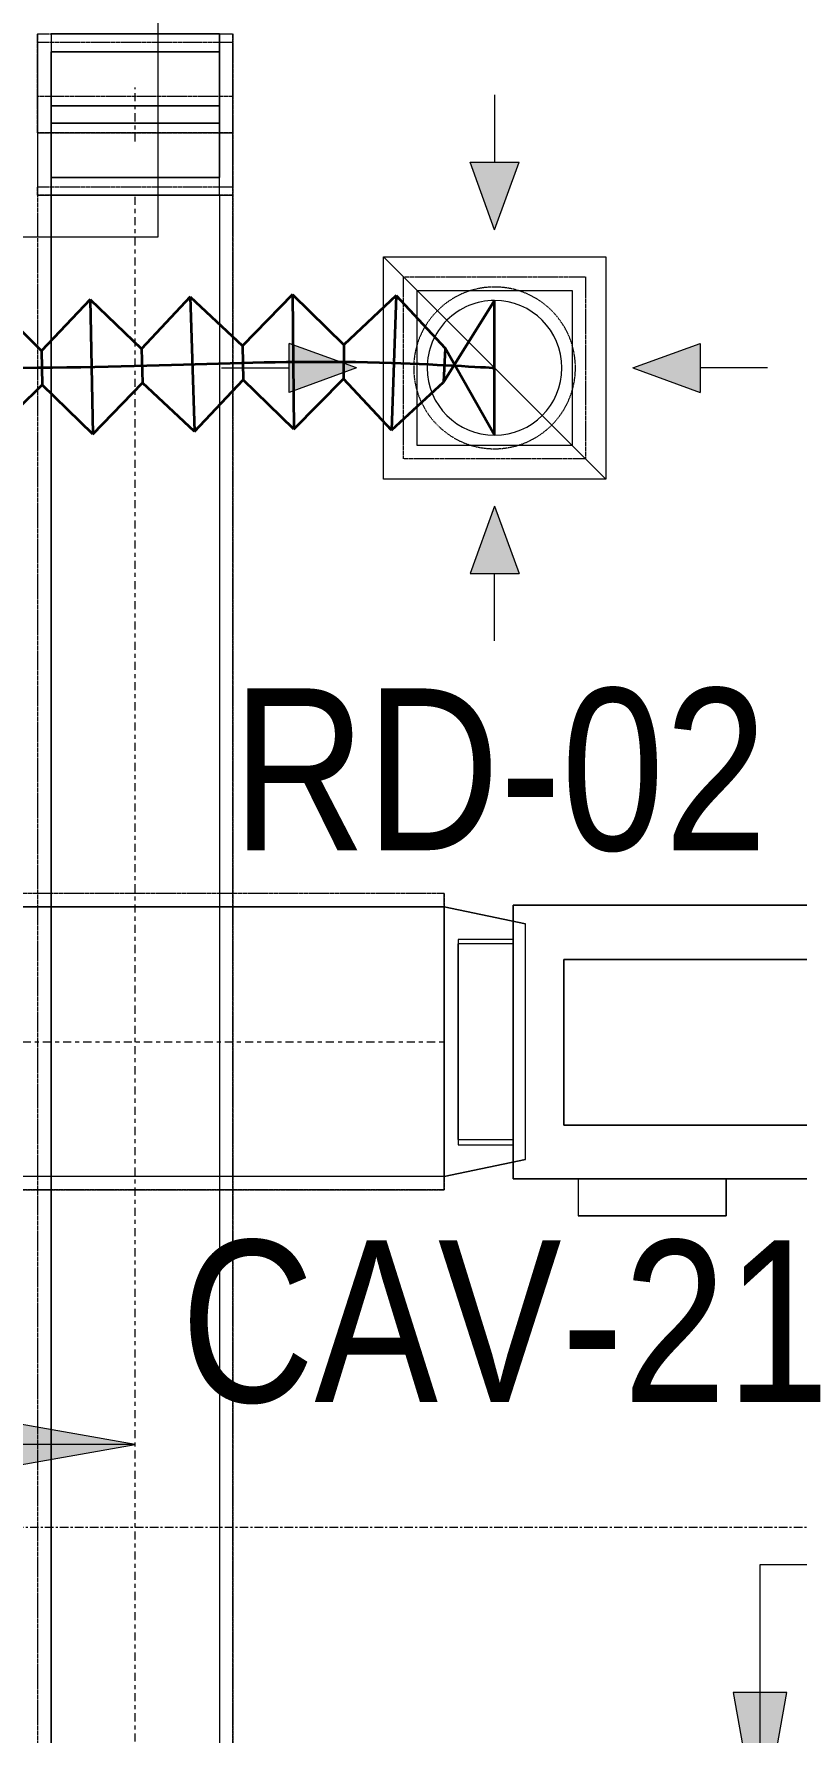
# Model space of a CAD drawing. Header units: inches. Extents: x -83664 to 20107, y -47222 to 19398.
# Drawn here: x -20350 to -19219, y -10068 to -7549 of the extents above; entities that cross this region are included whole.
import ezdxf

# ---------------------------------------------------------------- set-up
doc = ezdxf.new("R2010")
doc.units = ezdxf.units.IN
doc.header["$MEASUREMENT"] = 0
for name, pattern in [('Center', [29.999999, 12, -6, 6, -6]), ('Grid Line', [22.225, 12.7, -3.175, 3.175, -3.175]), ('Hidden 0_50', [1.0584, 0.5292, -0.5292])]:
    doc.linetypes.add(name, pattern=pattern)
for name, color, linetype, lineweight in [('A-DETL-GENF', 7, 'Continuous', 9), ('G-ANNO-TEXT', 7, 'Continuous', 9), ('M-EQPM', 7, 'Continuous', 18), ('M-HVAC-CDFF', 7, 'Continuous', 9), ('M-HVAC-DUCT-CNTR', 7, 'Center', 9), ('M-HVAC-DUCT-IDEN', 7, 'Continuous', 18), ('S-GRID', 7, 'Continuous', 9)]:
    doc.layers.add(name, color=color, linetype=linetype, lineweight=lineweight)
doc.layers.add('M-HVAC-DUCT', color=7, linetype='Continuous', lineweight=9, true_color=0xffe97f)
doc.layers.add('M-HVAC-DUCT-PATT', color=7, linetype='Continuous', lineweight=35, true_color=0x007f00)
doc.styles.add('Arial Narrow_21', font='ARIALN.TTF', dxfattribs={"height": 240})

# ---------------------------------------------------------------- blocks, each defined once
blk = doc.blocks.new('GCE-AT-Return Air Rectangular Diffuser - 230x230-7597546-FIRST FLOOR AC CONDITIONING LAYOUT - PART A')
at = {"layer": 'A-DETL-GENF', "true_color": 0xff00ff}
for points in [[(0, 205), (36.4, 305), (-36.4, 305)], [(-305, -36.4), (-205, 0), (-305, 36.4)], [(305, -36.4), (305, 36.4), (205, 0)], [(36.4, -305), (0, -205), (-36.4, -305)]]:
    blk.add_hatch(color=6, dxfattribs=at).paths.add_polyline_path(points)
at = {"layer": 'A-DETL-GENF', "color": 6, "true_color": 0xff00ff}
for p, q in [((0, 405), (0, 305)), ((0, 205), (-36.4, 305)), ((-36.4, 305), (36.4, 305)), ((0, 205), (36.4, 305)), ((-165, 165), (165, 165)), ((-165, -165), (-165, 165)), ((-165, 165), (165, -165)), ((165, 165), (165, -165)), ((-205, 0), (-305, 36.4)), ((-305, -36.4), (-305, 36.4)), ((205, 0), (305, 36.4)), ((305, 36.4), (305, -36.4)), ((405, 0), (305, 0)), ((-405, 0), (-305, 0)), ((-205, 0), (-305, -36.4)), ((205, 0), (305, -36.4)), ((165, -165), (-165, -165)), ((0, -205), (-36.4, -305)), ((0, -205), (36.4, -305)), ((-36.4, -305), (36.4, -305)), ((0, -405), (0, -305))]:
    blk.add_line(p, q, dxfattribs=at)
blk = doc.blocks.new('M_Rectangular to Round Transition - Angle - 45 Degree-7626202-FIRST FLOOR AC CONDITIONING LAYOUT - PART A')
at = {"layer": 'M-HVAC-DUCT', "color": 6, "true_color": 0xff00ff}
for p, q in [((132975.6, 86453.8), (133205.6, 86453.8)), ((132975.6, 86223.8), (132975.6, 86453.8)), ((133205.6, 86453.8), (133205.6, 86223.8)), ((133205.6, 86223.8), (132975.6, 86223.8))]:
    blk.add_line(p, q, dxfattribs=at)
for start, end in [(90, 180), (0, 90), (180, 270), (270, 0)]:
    blk.add_arc((133090.6, 86338.8), 100, start, end, dxfattribs=at)
blk = doc.blocks.new('CAV - CAV-21-9301375-FIRST FLOOR AC CONDITIONING LAYOUT - PART A')
at = {"layer": 'M-EQPM', "color": 6, "true_color": 0xff00ff}
for p, q in [((500, 203), (-500, 203)), ((-500, 203), (-500, -203)), ((-500, -203), (-500, 203)), ((-500, 203), (500, 203)), ((500, -203), (500, 203)), ((500, 203), (500, -203)), ((-500, 152.5), (-581.8, 152.5)), ((-581.8, 152.5), (-581.8, -152.5)), ((-581.8, 152.5), (-581.8, -152.5)), ((-500, -152.5), (-500, 152.5)), ((-500, -152.5), (-500, 152.5)), ((581.8, 152.5), (500, 152.5)), ((500, 152.5), (500, -152.5)), ((500, 152.5), (500, -152.5)), ((581.8, -152.5), (581.8, 152.5)), ((581.8, -152.5), (581.8, 152.5)), ((-500, 145.8), (-581.8, 145.8)), ((-581.8, -144.2), (-581.8, 145.8)), ((-581.8, -144.2), (-581.8, 145.8)), ((-500, 145.8), (-500, -144.2)), ((-500, 145.8), (-500, -144.2)), ((581.8, 145.8), (500, 145.8)), ((500, -144.2), (500, 145.8)), ((500, -144.2), (500, 145.8)), ((581.8, 145.8), (581.8, -144.2)), ((581.8, 145.8), (581.8, -144.2)), ((-425, -123.3), (-425, 122.8)), ((-425, 122.8), (425, 122.8)), ((425, 122.8), (-425, 122.8)), ((-425, 122.8), (-425, -123.3)), ((425, 122.8), (425, -123.3)), ((425, -123.3), (425, 122.8)), ((425, -123.3), (-425, -123.3)), ((-425, -123.3), (425, -123.3)), ((-581.8, -144.2), (-500, -144.2)), ((500, -144.2), (581.8, -144.2)), ((-581.8, -152.5), (-500, -152.5)), ((500, -152.5), (581.8, -152.5)), ((-500, -203), (500, -203)), ((500, -203), (-500, -203)), ((-183.8, -203), (-403.8, -203)), ((-403.8, -203), (-183.8, -203)), ((-403.8, -203), (-403.8, -257.7)), ((-403.8, -203), (-403.8, -257.7)), ((-183.8, -257.7), (-183.8, -203)), ((-183.8, -203), (-183.8, -257.7)), ((-183.8, -257.7), (-403.8, -257.7)), ((-403.8, -257.7), (-183.8, -257.7))]:
    blk.add_line(p, q, dxfattribs=at)
blk = doc.blocks.new('M_Rectangular to Round Transition - Angle - 45 Degree-7589897-FIRST FLOOR AC CONDITIONING LAYOUT - PART A')
at = {"layer": 'M-HVAC-DUCT', "color": 6, "true_color": 0xff00ff}
for p, q in [((0, 200), (120.7, 175)), ((120.7, 175), (0, 200)), ((0, 200), (0, -200)), ((0, -200), (0, 200)), ((120.7, 0), (120.7, 175)), ((120.7, 0), (120.7, 175)), ((120.7, -175), (120.7, 0)), ((120.7, -175), (120.7, 0)), ((0, -200), (120.7, -175)), ((120.7, -175), (0, -200))]:
    blk.add_line(p, q, dxfattribs=at)
blk = doc.blocks.new('M_Rectangular Elbow - Radius - 0_75 W-9025812-FIRST FLOOR AC CONDITIONING LAYOUT - PART A')
at = {"layer": 'M-HVAC-DUCT', "color": 6, "true_color": 0xff00ff}
for p, q in [((131132.4, 90610.7), (131132.4, 90716.7)), ((131132.4, 90716.7), (131382.4, 90716.7)), ((131132.4, 90584.2), (131132.4, 90716.7)), ((131382.4, 90716.7), (131382.4, 90610.7)), ((131382.4, 90584.2), (131382.4, 90716.7)), ((131382.4, 90610.7), (131132.4, 90610.7)), ((131132.4, 90610.7), (131132.4, 90584.2)), ((131382.4, 90584.2), (131382.4, 90610.7)), ((131132.4, 90584.2), (131382.4, 90584.2)), ((131382.4, 90584.2), (131132.4, 90584.2))]:
    blk.add_line(p, q, dxfattribs=at)
blk = doc.blocks.new('M_Rectangular Elbow - Radius - 0_75 W-V178-FIRST FLOOR AC CONDITIONING LAYOUT - PART A')
at = {"layer": 'M-HVAC-DUCT', "color": 6, "true_color": 0xff00ff}
for p, q in [((131382.4, 90823.5), (131132.4, 90823.5)), ((131132.4, 90823.5), (131382.4, 90823.5)), ((131132.4, 90823.5), (131132.4, 90796.9)), ((131132.4, 90823.5), (131132.4, 90690.9)), ((131382.4, 90796.9), (131382.4, 90823.5)), ((131382.4, 90823.5), (131382.4, 90690.9)), ((131382.4, 90796.9), (131132.4, 90796.9)), ((131132.4, 90796.9), (131132.4, 90690.9)), ((131382.4, 90690.9), (131382.4, 90796.9)), ((131132.4, 90690.9), (131382.4, 90690.9))]:
    blk.add_line(p, q, dxfattribs=at)
blk = doc.blocks.new('TEMW-SMBZ-HO-BM-HVAC-00002_rvt-1-FIRST FLOOR AC CONDITIONING LAYOUT - PART A')
at = {"layer": 'M-HVAC-DUCT', "color": 6, "linetype": 'Hidden 0_50', "true_color": 0xff00ff}
for p, q in [((131112.4, 90823.5), (131112.4, 90676.7)), ((131112.4, 90811.1), (131112.4, 90823.5)), ((131112.4, 90823.5), (131402.4, 90823.5)), ((131112.4, 90676.7), (131112.4, 90811.1)), ((131112.4, 90811.1), (131402.4, 90811.1)), ((131112.4, 90811.1), (131112.4, 90730.9)), ((131112.4, 90676.7), (131112.4, 90811.1)), ((131112.4, 90811.1), (131402.4, 90811.1)), ((131402.4, 90823.5), (131402.4, 90811.1)), ((131402.4, 90676.7), (131402.4, 90823.5)), ((131402.4, 90811.1), (131402.4, 90676.7)), ((131402.4, 90730.9), (131402.4, 90811.1)), ((131402.4, 90811.1), (131402.4, 90676.7)), ((131112.4, 90730.9), (131112.4, 90584.2)), ((131112.4, 90730.9), (131112.4, 90596.5)), ((131402.4, 90730.9), (131112.4, 90730.9)), ((131402.4, 90730.9), (131112.4, 90730.9)), ((131112.4, 90730.9), (131112.4, 90596.5)), ((131402.4, 90596.5), (131402.4, 90730.9)), ((131402.4, 90584.2), (131402.4, 90730.9)), ((131402.4, 90596.5), (131402.4, 90730.9)), ((131402.4, 90676.7), (131112.4, 90676.7)), ((131112.4, 90676.7), (131112.4, 90596.5)), ((131112.4, 90676.7), (131402.4, 90676.7)), ((131402.4, 90676.7), (131402.4, 90596.5)), ((131112.4, 90584.2), (131112.4, 90596.5)), ((131112.4, 90596.5), (131402.4, 90596.5)), ((131112.4, 90596.5), (131402.4, 90596.5)), ((131402.4, 90584.2), (131112.4, 90584.2)), ((131112.4, 90584.2), (131402.4, 90584.2)), ((131112.4, 90584.2), (131112.4, 86429.8)), ((131112.4, 90584.2), (131112.4, 86429.8)), ((131402.4, 90584.2), (131112.4, 90584.2)), ((131402.4, 90584.2), (131112.4, 90584.2)), ((131402.4, 90596.5), (131402.4, 90584.2)), ((131402.4, 86429.8), (131402.4, 90584.2)), ((131402.4, 90584.2), (131402.4, 86429.8)), ((131655.6, 90463), (131925.6, 90463)), ((131655.6, 90193), (131655.6, 90463)), ((131925.6, 90463), (131925.6, 90193)), ((131925.6, 90193), (131655.6, 90193)), ((131715.8, 89548.3), (130460.3, 89548.3)), ((131715.8, 89548.3), (130460.3, 89548.3)), ((131715.8, 89108.3), (131715.8, 89548.3)), ((131715.8, 89548.3), (131715.8, 89108.3)), ((130460.3, 89108.3), (131715.8, 89108.3)), ((131715.8, 89108.3), (130460.3, 89108.3))]:
    blk.add_line(p, q, dxfattribs=at)
at = {"layer": 'M-HVAC-DUCT', "color": 6, "true_color": 0xff00ff}
for p, q in [((131132.4, 90690.9), (131132.4, 90796.9)), ((131132.4, 90796.9), (131382.4, 90796.9)), ((131132.4, 90796.9), (131132.4, 90716.7)), ((131382.4, 90796.9), (131382.4, 90690.9)), ((131382.4, 90796.9), (131382.4, 90716.7)), ((131382.4, 90716.7), (131132.4, 90716.7)), ((131132.4, 90716.7), (131132.4, 90610.7)), ((131382.4, 90610.7), (131382.4, 90716.7)), ((131382.4, 90690.9), (131132.4, 90690.9)), ((131132.4, 90610.7), (131132.4, 90690.9)), ((131382.4, 90690.9), (131382.4, 90610.7)), ((131132.4, 90610.7), (131382.4, 90610.7)), ((131132.4, 90584.2), (131382.4, 90584.2)), ((131382.4, 90584.2), (131132.4, 90584.2)), ((131132.4, 86429.8), (131132.4, 90584.2)), ((131132.4, 90584.2), (131132.4, 86429.8)), ((131382.4, 90584.2), (131382.4, 86429.8)), ((131382.4, 90584.2), (131382.4, 86429.8)), ((130460.3, 89528.3), (131715.8, 89528.3)), ((131715.8, 89528.3), (130460.3, 89528.3)), ((131715.8, 89528.3), (131715.8, 89128.3)), ((131715.8, 89128.3), (131715.8, 89528.3)), ((131715.8, 89128.3), (130460.3, 89128.3)), ((131715.8, 89128.3), (130460.3, 89128.3))]:
    blk.add_line(p, q, dxfattribs=at)
at = {"layer": 'M-HVAC-DUCT', "color": 6, "linetype": 'Hidden 0_50', "true_color": 0xff00ff}
for start, end in [(90, 180), (0, 90), (180, 270), (270, 0)]:
    blk.add_arc((131790.6, 90328), 120, start, end, dxfattribs=at)
at = {"layer": 'M-HVAC-DUCT-CNTR', "color": 6, "true_color": 0xff00ff}
for p, q in [((131257.4, 90663.7), (131257.4, 90743.9)), ((131257.4, 86429.8), (131257.4, 90584.2)), ((130460.3, 89328.3), (131715.8, 89328.3))]:
    blk.add_line(p, q, dxfattribs=at)
at = {"layer": 'M-HVAC-DUCT-CNTR', "color": 6, "linetype": 'Continuous', "lineweight": 35, "true_color": 0xff00ff}
blk.add_open_spline([(131043, 90328), (131300.4, 90328), (131495.8, 90347.1), (131790.6, 90328), (131790.6, 90328)], degree=3, knots=[0, 0, 0, 0, 2.533887, 3.478546, 3.478546, 3.478546, 3.478546], dxfattribs=at)
at = {"layer": 'M-HVAC-DUCT-PATT', "color": 6, "true_color": 0xff00ff}
for p, q in [((131043, 90428), (131118.4, 90353.4)), ((131190.6, 90429.5), (131118.4, 90353.4)), ((131190.6, 90429.5), (131266.8, 90356.3)), ((131190.6, 90429.5), (131194.6, 90229.5)), ((131190.6, 90429.5), (131194.6, 90229.5)), ((131339.1, 90433.5), (131266.8, 90356.3)), ((131339.1, 90433.5), (131416.4, 90360.6)), ((131339.1, 90433.5), (131345.1, 90233.5)), ((131339.1, 90433.5), (131345.1, 90233.5)), ((131490.5, 90437), (131416.4, 90360.6)), ((131490.5, 90437), (131566.9, 90362)), ((131490.5, 90437), (131492.7, 90237)), ((131490.5, 90437), (131492.7, 90237)), ((131644.6, 90435.4), (131566.9, 90362)), ((131644.6, 90435.4), (131637.8, 90235.5)), ((131644.6, 90435.4), (131637.8, 90235.5)), ((131644.6, 90435.4), (131717.4, 90357.2)), ((131790.6, 90428), (131714.9, 90306.8)), ((131790.6, 90228), (131790.6, 90428)), ((131118.4, 90353.4), (131119, 90302.9)), ((131266.8, 90356.3), (131268.2, 90305.9)), ((131416.4, 90360.6), (131417.7, 90310.2)), ((131566.9, 90362), (131566.4, 90311.6)), ((131717.4, 90357.2), (131714.9, 90306.8)), ((131790.6, 90228), (131717.4, 90357.2)), ((131043, 90228), (131119, 90302.9)), ((131194.6, 90229.5), (131119, 90302.9)), ((131194.6, 90229.5), (131268.2, 90305.9)), ((131345.1, 90233.5), (131268.2, 90305.9)), ((131345.1, 90233.5), (131417.7, 90310.2)), ((131492.7, 90237), (131417.7, 90310.2)), ((131492.7, 90237), (131566.4, 90311.6)), ((131637.8, 90235.5), (131566.4, 90311.6)), ((131637.8, 90235.5), (131714.9, 90306.8))]:
    blk.add_line(p, q, dxfattribs=at)
at = {"layer": 'M-EQPM', "color": 6, "linetype": 'Hidden 0_50', "lineweight": 9, "true_color": 0xff00ff}
blk.add_blockref('CAV - CAV-21-9301375-FIRST FLOOR AC CONDITIONING LAYOUT - PART A', (132318.3, 89327.6), dxfattribs=at)
at = {"layer": 'M-HVAC-CDFF', "color": 6, "linetype": 'Hidden 0_50', "lineweight": 9, "true_color": 0xff00ff}
blk.add_blockref('GCE-AT-Return Air Rectangular Diffuser - 230x230-7597546-FIRST FLOOR AC CONDITIONING LAYOUT - PART A', (131790.6, 90328), dxfattribs=at)
at = {"layer": 'M-HVAC-DUCT', "color": 6, "linetype": 'Hidden 0_50', "lineweight": 9, "true_color": 0xff00ff}
for name, p in [('M_Rectangular Elbow - Radius - 0_75 W-V178-FIRST FLOOR AC CONDITIONING LAYOUT - PART A', (0, 0)), ('M_Rectangular Elbow - Radius - 0_75 W-9025812-FIRST FLOOR AC CONDITIONING LAYOUT - PART A', (0, 0)), ('M_Rectangular to Round Transition - Angle - 45 Degree-7589897-FIRST FLOOR AC CONDITIONING LAYOUT - PART A', (131715.8, 89328.3))]:
    blk.add_blockref(name, p, dxfattribs=at)
at = {"layer": 'M-HVAC-DUCT', "color": 6, "linetype": 'Hidden 0_50', "lineweight": 9, "true_color": 0xff00ff, "rotation": 180}
blk.add_blockref('M_Rectangular to Round Transition - Angle - 45 Degree-7626202-FIRST FLOOR AC CONDITIONING LAYOUT - PART A', (264881.2, 176666.8), dxfattribs=at)
blk = doc.blocks.new('TEMW-SMBZ-HO-BM-HVAC-00002_rvt-2-FIRST FLOOR AC CONDITIONING LAYOUT - PART A')
at = {"layer": 'M-HVAC-DUCT', "color": 6, "linetype": 'Hidden 0_50', "true_color": 0xff00ff}
for p, q in [((131112.4, 90823.5), (131112.4, 90676.7)), ((131112.4, 90811.1), (131112.4, 90823.5)), ((131112.4, 90823.5), (131402.4, 90823.5)), ((131112.4, 90676.7), (131112.4, 90811.1)), ((131112.4, 90811.1), (131402.4, 90811.1)), ((131112.4, 90811.1), (131112.4, 90730.9)), ((131112.4, 90676.7), (131112.4, 90811.1)), ((131112.4, 90811.1), (131402.4, 90811.1)), ((131402.4, 90823.5), (131402.4, 90811.1)), ((131402.4, 90676.7), (131402.4, 90823.5)), ((131402.4, 90811.1), (131402.4, 90676.7)), ((131402.4, 90730.9), (131402.4, 90811.1)), ((131402.4, 90811.1), (131402.4, 90676.7)), ((131112.4, 90730.9), (131112.4, 90584.2)), ((131112.4, 90730.9), (131112.4, 90596.5)), ((131402.4, 90730.9), (131112.4, 90730.9)), ((131402.4, 90730.9), (131112.4, 90730.9)), ((131112.4, 90730.9), (131112.4, 90596.5)), ((131402.4, 90596.5), (131402.4, 90730.9)), ((131402.4, 90584.2), (131402.4, 90730.9)), ((131402.4, 90596.5), (131402.4, 90730.9)), ((131402.4, 90676.7), (131112.4, 90676.7)), ((131112.4, 90676.7), (131112.4, 90596.5)), ((131112.4, 90676.7), (131402.4, 90676.7)), ((131402.4, 90676.7), (131402.4, 90596.5)), ((131112.4, 90584.2), (131112.4, 90596.5)), ((131112.4, 90596.5), (131402.4, 90596.5)), ((131112.4, 90596.5), (131402.4, 90596.5)), ((131402.4, 90584.2), (131112.4, 90584.2)), ((131112.4, 90584.2), (131402.4, 90584.2)), ((131112.4, 90584.2), (131112.4, 86429.8)), ((131112.4, 90584.2), (131112.4, 86429.8)), ((131402.4, 90584.2), (131112.4, 90584.2)), ((131402.4, 90584.2), (131112.4, 90584.2)), ((131402.4, 90596.5), (131402.4, 90584.2)), ((131402.4, 86429.8), (131402.4, 90584.2)), ((131402.4, 90584.2), (131402.4, 86429.8)), ((131655.6, 90463), (131925.6, 90463)), ((131655.6, 90193), (131655.6, 90463)), ((131925.6, 90463), (131925.6, 90193)), ((131925.6, 90193), (131655.6, 90193)), ((131715.8, 89548.3), (130460.3, 89548.3)), ((131715.8, 89548.3), (130460.3, 89548.3)), ((131715.8, 89108.3), (131715.8, 89548.3)), ((131715.8, 89548.3), (131715.8, 89108.3)), ((130460.3, 89108.3), (131715.8, 89108.3)), ((131715.8, 89108.3), (130460.3, 89108.3))]:
    blk.add_line(p, q, dxfattribs=at)
at = {"layer": 'M-HVAC-DUCT', "color": 6, "true_color": 0xff00ff}
for p, q in [((131132.4, 90690.9), (131132.4, 90796.9)), ((131132.4, 90796.9), (131382.4, 90796.9)), ((131132.4, 90796.9), (131132.4, 90716.7)), ((131382.4, 90796.9), (131382.4, 90690.9)), ((131382.4, 90796.9), (131382.4, 90716.7)), ((131382.4, 90716.7), (131132.4, 90716.7)), ((131132.4, 90716.7), (131132.4, 90610.7)), ((131382.4, 90610.7), (131382.4, 90716.7)), ((131382.4, 90690.9), (131132.4, 90690.9)), ((131132.4, 90610.7), (131132.4, 90690.9)), ((131382.4, 90690.9), (131382.4, 90610.7)), ((131132.4, 90610.7), (131382.4, 90610.7)), ((131132.4, 90584.2), (131382.4, 90584.2)), ((131382.4, 90584.2), (131132.4, 90584.2)), ((131132.4, 86429.8), (131132.4, 90584.2)), ((131132.4, 90584.2), (131132.4, 86429.8)), ((131382.4, 90584.2), (131382.4, 86429.8)), ((131382.4, 90584.2), (131382.4, 86429.8)), ((130460.3, 89528.3), (131715.8, 89528.3)), ((131715.8, 89528.3), (130460.3, 89528.3)), ((131715.8, 89528.3), (131715.8, 89128.3)), ((131715.8, 89128.3), (131715.8, 89528.3)), ((131715.8, 89128.3), (130460.3, 89128.3)), ((131715.8, 89128.3), (130460.3, 89128.3))]:
    blk.add_line(p, q, dxfattribs=at)
at = {"layer": 'M-HVAC-DUCT', "color": 6, "linetype": 'Hidden 0_50', "true_color": 0xff00ff}
for start, end in [(90, 180), (0, 90), (180, 270), (270, 0)]:
    blk.add_arc((131790.6, 90328), 120, start, end, dxfattribs=at)
at = {"layer": 'M-HVAC-DUCT-CNTR', "color": 6, "true_color": 0xff00ff}
for p, q in [((131257.4, 90663.7), (131257.4, 90743.9)), ((131257.4, 86429.8), (131257.4, 90584.2)), ((130460.3, 89328.3), (131715.8, 89328.3))]:
    blk.add_line(p, q, dxfattribs=at)
at = {"layer": 'M-HVAC-DUCT-CNTR', "color": 6, "linetype": 'Continuous', "lineweight": 35, "true_color": 0xff00ff}
blk.add_open_spline([(131043, 90328), (131300.4, 90328), (131495.8, 90347.1), (131790.6, 90328), (131790.6, 90328)], degree=3, knots=[0, 0, 0, 0, 2.533887, 3.478546, 3.478546, 3.478546, 3.478546], dxfattribs=at)
at = {"layer": 'M-HVAC-DUCT-PATT', "color": 6, "true_color": 0xff00ff}
for p, q in [((131043, 90428), (131118.4, 90353.4)), ((131190.6, 90429.5), (131118.4, 90353.4)), ((131190.6, 90429.5), (131266.8, 90356.3)), ((131190.6, 90429.5), (131194.6, 90229.5)), ((131190.6, 90429.5), (131194.6, 90229.5)), ((131339.1, 90433.5), (131266.8, 90356.3)), ((131339.1, 90433.5), (131416.4, 90360.6)), ((131339.1, 90433.5), (131345.1, 90233.5)), ((131339.1, 90433.5), (131345.1, 90233.5)), ((131490.5, 90437), (131416.4, 90360.6)), ((131490.5, 90437), (131566.9, 90362)), ((131490.5, 90437), (131492.7, 90237)), ((131490.5, 90437), (131492.7, 90237)), ((131644.6, 90435.4), (131566.9, 90362)), ((131644.6, 90435.4), (131637.8, 90235.5)), ((131644.6, 90435.4), (131637.8, 90235.5)), ((131644.6, 90435.4), (131717.4, 90357.2)), ((131790.6, 90428), (131714.9, 90306.8)), ((131790.6, 90228), (131790.6, 90428)), ((131118.4, 90353.4), (131119, 90302.9)), ((131266.8, 90356.3), (131268.2, 90305.9)), ((131416.4, 90360.6), (131417.7, 90310.2)), ((131566.9, 90362), (131566.4, 90311.6)), ((131717.4, 90357.2), (131714.9, 90306.8)), ((131790.6, 90228), (131717.4, 90357.2)), ((131043, 90228), (131119, 90302.9)), ((131194.6, 90229.5), (131119, 90302.9)), ((131194.6, 90229.5), (131268.2, 90305.9)), ((131345.1, 90233.5), (131268.2, 90305.9)), ((131345.1, 90233.5), (131417.7, 90310.2)), ((131492.7, 90237), (131417.7, 90310.2)), ((131492.7, 90237), (131566.4, 90311.6)), ((131637.8, 90235.5), (131566.4, 90311.6)), ((131637.8, 90235.5), (131714.9, 90306.8))]:
    blk.add_line(p, q, dxfattribs=at)
at = {"layer": 'M-EQPM', "color": 6, "linetype": 'Hidden 0_50', "lineweight": 9, "true_color": 0xff00ff}
blk.add_blockref('CAV - CAV-21-9301375-FIRST FLOOR AC CONDITIONING LAYOUT - PART A', (132318.3, 89327.6), dxfattribs=at)
at = {"layer": 'M-HVAC-CDFF', "color": 6, "linetype": 'Hidden 0_50', "lineweight": 9, "true_color": 0xff00ff}
blk.add_blockref('GCE-AT-Return Air Rectangular Diffuser - 230x230-7597546-FIRST FLOOR AC CONDITIONING LAYOUT - PART A', (131790.6, 90328), dxfattribs=at)
at = {"layer": 'M-HVAC-DUCT', "color": 6, "linetype": 'Hidden 0_50', "lineweight": 9, "true_color": 0xff00ff}
for name, p in [('M_Rectangular Elbow - Radius - 0_75 W-V178-FIRST FLOOR AC CONDITIONING LAYOUT - PART A', (0, 0)), ('M_Rectangular Elbow - Radius - 0_75 W-9025812-FIRST FLOOR AC CONDITIONING LAYOUT - PART A', (0, 0)), ('M_Rectangular to Round Transition - Angle - 45 Degree-7589897-FIRST FLOOR AC CONDITIONING LAYOUT - PART A', (131715.8, 89328.3))]:
    blk.add_blockref(name, p, dxfattribs=at)
at = {"layer": 'M-HVAC-DUCT', "color": 6, "linetype": 'Hidden 0_50', "lineweight": 9, "true_color": 0xff00ff, "rotation": 180}
blk.add_blockref('M_Rectangular to Round Transition - Angle - 45 Degree-7626202-FIRST FLOOR AC CONDITIONING LAYOUT - PART A', (264881.2, 176666.8), dxfattribs=at)

msp = doc.modelspace()

# ---------------------------------------------------------------- hatches: boundary and pattern name
at = {"layer": 'M-HVAC-DUCT-IDEN', "lineweight": 9}
for points in [[(-20199.3, -9641.5), (-20424.3, -9601.8), (-20424.3, -9681.2)], [(-19272.1, -10234.4), (-19232.5, -10009.4), (-19311.8, -10009.4)]]:
    msp.add_hatch(color=256, dxfattribs=at).paths.add_polyline_path(points)

# ---------------------------------------------------------------- linework, layer by layer
at = {"layer": 'G-ANNO-TEXT', "flags": 128}
msp.add_lwpolyline([(-21908.9, -6866.2), (-20165.9, -6866.2), (-20165.9, -7850.2), (-21908.9, -7850.2)], close=True, dxfattribs=at)
at = {"layer": 'M-HVAC-DUCT-IDEN', "lineweight": 9}
for p, q in [((-20199.3, -9641.5), (-20424.3, -9601.8)), ((-20199.3, -9641.5), (-20860.5, -9641.5)), ((-20424.3, -9681.2), (-20199.3, -9641.5)), ((-19272.1, -9819.6), (-18745, -9819.6)), ((-19272.1, -10234.4), (-19272.1, -9819.6)), ((-19232.5, -10009.4), (-19311.8, -10009.4)), ((-19311.8, -10009.4), (-19272.1, -10234.4)), ((-19272.1, -10234.4), (-19232.5, -10009.4))]:
    msp.add_line(p, q, dxfattribs=at)
at = {"layer": 'S-GRID', "color": 254, "linetype": 'Grid Line', "true_color": 0xdcdcdc}
msp.add_line((20106.7, -9764.5), (-81517, -9764.5), dxfattribs=at)

# ---------------------------------------------------------------- block references
at = {"lineweight": 5}
for name in ['TEMW-SMBZ-HO-BM-HVAC-00002_rvt-1-FIRST FLOOR AC CONDITIONING LAYOUT - PART A', 'TEMW-SMBZ-HO-BM-HVAC-00002_rvt-2-FIRST FLOOR AC CONDITIONING LAYOUT - PART A']:
    msp.add_blockref(name, (-151456.7, -98372.2), dxfattribs=at)

# ---------------------------------------------------------------- texts
at = {"layer": 'G-ANNO-TEXT', "char_height": 240, "attachment_point": 1, "style": 'Arial Narrow_21'}
for s, insert, width in [('RD-02', (-20055.4, -8519.8), 1010.126), ('CAV-21', (-20131.8, -9338.7), 1214.557)]:
    msp.add_mtext(s, dxfattribs=dict(at, insert=insert, width=width))

doc.saveas('drawing.dxf')
